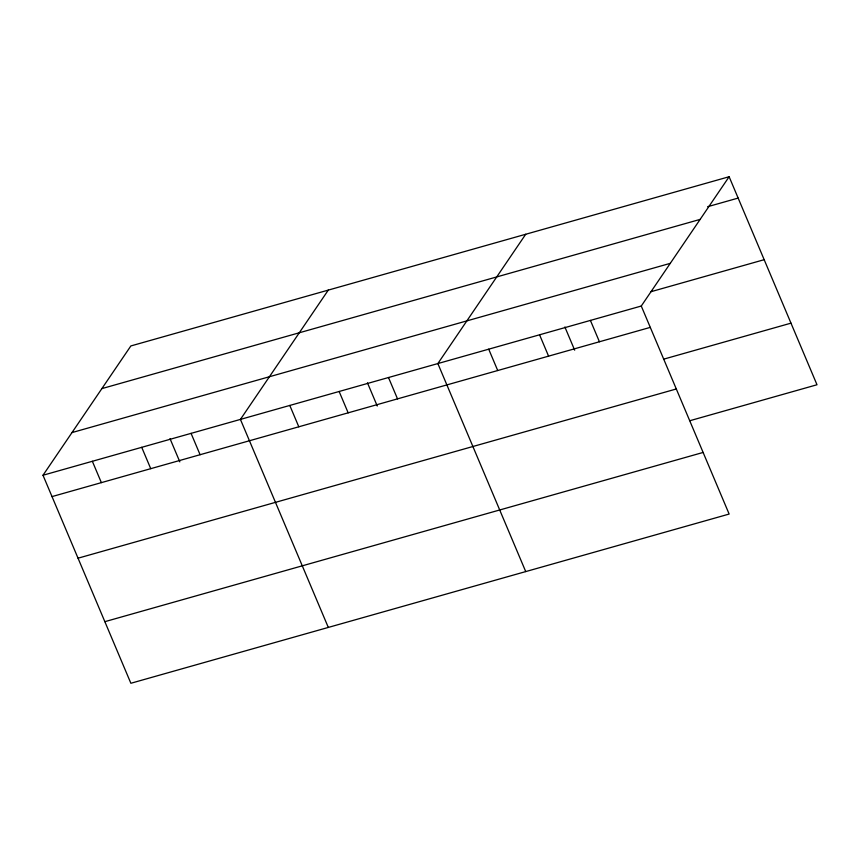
<?xml version="1.0" encoding="UTF-8"?>
<svg xmlns="http://www.w3.org/2000/svg" width="860" height="860" viewBox="0 0 860 860"><rect width="100%" height="100%" fill="white"/><g stroke="black" fill="none" stroke-linecap="round" stroke-linejoin="round"><path stroke-width="1.29" d="M729.13 176.73L641.27 306.031L729.14 514.054L130.87 683.27L43 475.247L130.86 345.946L729.13 176.73L817 384.753L689.87 420.712M328.284 290.11L240.424 419.4L328.305 627.424M525.718 234.264L437.858 363.565L525.729 571.588M707.63 206.712L738.149 198.079M101.867 388.613L700.137 219.397M71.993 432.58L670.262 263.353M651.02 291.69L764.164 259.688M43 475.247L641.27 306.031M52.019 496.596L650.289 327.38M663.845 359.114L790.974 323.156M78.045 558.194L676.304 388.978M104.856 621.672L703.114 452.446M590.412 320.414L599.431 341.764M564.88 326.983L574.673 350.171M539.564 334.798L548.583 356.147M488.706 349.181L497.725 370.531M388.494 377.519L397.524 398.879M367.457 382.829L377.25 406.017M339.141 391.483L348.16 412.832M289.788 405.447L298.807 426.796M191.071 433.365L200.09 454.714M170.022 438.664L179.826 461.863M141.717 447.318L150.737 468.678M92.353 461.283L101.372 482.632"/></g></svg>
